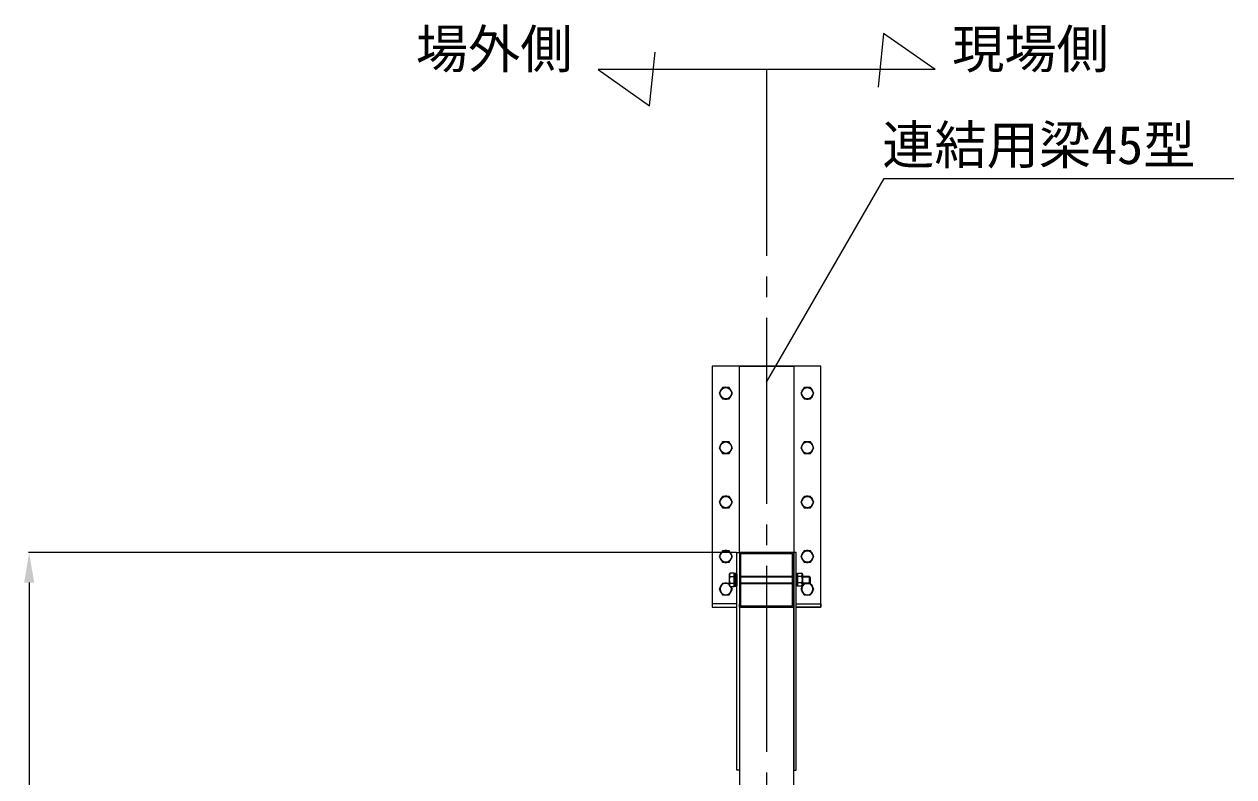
# Model space of a CAD drawing. Units: millimetres, scale not verified. Extents: x 54697 to 74822, y -14438 to 14438.
# Drawn here: x 67982 to 70207, y -7188 to -5804 of the extents above; entities that cross this region are included whole.
import ezdxf
from ezdxf.enums import TextEntityAlignment as Align

# ---------------------------------------------------------------- set-up
doc = ezdxf.new("R2010")
doc.units = ezdxf.units.MM
doc.header["$LTSCALE"] = 38
doc.linetypes.add('CHAIN2', pattern=[12, 9, -1, 1, -1])
for name, color, linetype, lineweight in [('0-6_ﾎﾞﾙﾄ類', 2, 'Continuous', 18), ('0-B_寸法', 3, 'Continuous', 18), ('1-4_通芯', 1, 'CHAIN2', 18), ('1-8_標準柱', 7, 'Continuous', 18), ('1-9_文字', 7, 'Continuous', 18), ('1-B_連結用梁45', 7, 'Continuous', 18)]:
    doc.layers.add(name, color=color, linetype=linetype, lineweight=lineweight)
doc.styles.add('ＭＳ ゴシック', font='')
doc.styles.get('ＭＳ ゴシック').set_extended_font_data('MS Gothic')

msp = doc.modelspace()

# ---------------------------------------------------------------- linework, layer by layer
at = {"layer": '0-6_ﾎﾞﾙﾄ類'}
for p, q in [((69278.61, -6815.01), (69280.23, -6813.39)), ((69278.61, -6815.01), (69278.61, -6836.01)), ((69280.23, -6819.45), (69287.61, -6819.45)), ((69287.61, -6825.51), (69290.61, -6824.7)), ((69287.61, -6826.29), (69290.61, -6825.51)), ((69299.7, -6818.49), (69395.1, -6818.49)), ((69299.7, -6819.69), (69395.1, -6819.69)), ((69411.57, -6819.12), (69404.19, -6819.12)), ((69413.19, -6814.68), (69411.57, -6813.06)), ((69413.19, -6814.68), (69413.19, -6835.68)), ((69413.19, -6818.49), (69425.61, -6818.49)), ((69413.19, -6819.69), (69426.81, -6819.69)), ((69425.61, -6818.49), (69425.61, -6832.5)), ((69425.61, -6818.49), (69427.59, -6820.5)), ((69427.59, -6820.5), (69427.59, -6830.49)), ((69278.61, -6836.01), (69280.23, -6837.63)), ((69280.23, -6831.57), (69287.61, -6831.57)), ((69299.7, -6831.3), (69395.1, -6831.3)), ((69299.7, -6832.5), (69395.1, -6832.5)), ((69411.57, -6831.24), (69404.19, -6831.24)), ((69413.19, -6835.68), (69411.57, -6837.3)), ((69413.19, -6831.3), (69426.81, -6831.3)), ((69413.19, -6832.5), (69425.61, -6832.5)), ((69425.61, -6832.5), (69427.59, -6830.49))]:
    msp.add_line(p, q, dxfattribs=at)
for points in [[(69266.34, -6471.99), (69260.28, -6482.49), (69266.34, -6492.99), (69278.46, -6492.99), (69284.52, -6482.49), (69278.46, -6471.99)], [(69416.34, -6471.99), (69410.28, -6482.49), (69416.34, -6492.99), (69428.46, -6492.99), (69434.52, -6482.49), (69428.46, -6471.99)], [(69266.34, -6572.01), (69260.28, -6582.51), (69266.34, -6593.01), (69278.46, -6593.01), (69284.52, -6582.51), (69278.46, -6572.01)], [(69416.34, -6572.01), (69410.28, -6582.51), (69416.34, -6593.01), (69428.46, -6593.01), (69434.52, -6582.51), (69428.46, -6572.01)], [(69266.34, -6672), (69260.28, -6682.5), (69266.34, -6693), (69278.46, -6693), (69284.52, -6682.5), (69278.46, -6672)], [(69416.34, -6672), (69410.28, -6682.5), (69416.34, -6693), (69428.46, -6693), (69434.52, -6682.5), (69428.46, -6672)], [(69266.34, -6771.99), (69260.28, -6782.49), (69266.34, -6792.99), (69278.46, -6792.99), (69284.52, -6782.49), (69278.46, -6771.99)], [(69416.34, -6771.99), (69410.28, -6782.49), (69416.34, -6792.99), (69428.46, -6792.99), (69434.52, -6782.49), (69428.46, -6771.99)], [(69290.61, -6836.85), (69290.61, -6814.14), (69287.61, -6814.14), (69287.61, -6836.85)], [(69290.61, -6836.49), (69290.61, -6814.5), (69292.89, -6814.5), (69292.89, -6836.49)], [(69404.19, -6814.17), (69404.19, -6836.19), (69401.91, -6836.19), (69401.91, -6814.17)]]:
    msp.add_lwpolyline(points, close=True, dxfattribs=at)
for points in [[(69280.23, -6837.63), (69287.61, -6837.63), (69287.61, -6813.39), (69280.23, -6813.39)], [(69411.57, -6837.3), (69404.19, -6837.3), (69404.19, -6813.06), (69411.57, -6813.06)], [(69278.61, -6832.23), (69278.46, -6831.99), (69266.34, -6831.99), (69260.28, -6842.49), (69266.34, -6852.99), (69278.46, -6852.99), (69284.52, -6842.49), (69281.7, -6837.63)], [(69416.04, -6832.5), (69410.28, -6842.49), (69416.34, -6852.99), (69428.46, -6852.99), (69434.52, -6842.49), (69428.46, -6831.99), (69426.09, -6831.99)]]:
    msp.add_lwpolyline(points, dxfattribs=at)
for centre in [(69272.4, -6482.49), (69422.4, -6482.49), (69272.4, -6582.51), (69422.4, -6582.51), (69272.4, -6682.5), (69422.4, -6682.5), (69272.4, -6782.49), (69422.4, -6782.49)]:
    msp.add_circle(centre, 10.5, dxfattribs=at)
for centre, radius, start, end in [((69272.4, -6482.49), 11.01, 72.659, 107.341), ((69422.4, -6482.49), 11.01, 72.659, 107.341), ((69272.4, -6482.49), 11.01, 132.659, 167.341), ((69272.4, -6482.49), 11.01, 192.659, 227.341), ((69272.4, -6482.49), 11.01, 252.659, 287.341), ((69272.4, -6482.49), 11.01, 12.659, 47.341), ((69272.4, -6482.49), 11.01, 312.659, 347.341), ((69422.4, -6482.49), 11.01, 132.659, 167.341), ((69422.4, -6482.49), 11.01, 192.659, 227.341), ((69422.4, -6482.49), 11.01, 252.659, 287.341), ((69422.4, -6482.49), 11.01, 12.659, 47.341), ((69422.4, -6482.49), 11.01, 312.659, 347.341), ((69272.4, -6582.51), 11.01, 132.659, 167.341), ((69272.4, -6582.51), 11.01, 72.659, 107.341), ((69272.4, -6582.51), 11.01, 12.659, 47.341), ((69422.4, -6582.51), 11.01, 132.659, 167.341), ((69422.4, -6582.51), 11.01, 72.659, 107.341), ((69422.4, -6582.51), 11.01, 12.659, 47.341), ((69272.4, -6582.51), 11.01, 192.659, 227.341), ((69272.4, -6582.51), 11.01, 252.659, 287.341), ((69272.4, -6582.51), 11.01, 312.659, 347.341), ((69422.4, -6582.51), 11.01, 192.659, 227.341), ((69422.4, -6582.51), 11.01, 252.659, 287.341), ((69422.4, -6582.51), 11.01, 312.659, 347.341), ((69272.4, -6682.5), 11.01, 72.659, 107.341), ((69422.4, -6682.5), 11.01, 72.659, 107.341), ((69272.4, -6682.5), 11.01, 132.659, 167.341), ((69272.4, -6682.5), 11.01, 192.659, 227.341), ((69272.4, -6682.5), 11.01, 252.659, 287.341), ((69272.4, -6682.5), 11.01, 12.659, 47.341), ((69272.4, -6682.5), 11.01, 312.659, 347.341), ((69422.4, -6682.5), 11.01, 132.659, 167.341), ((69422.4, -6682.5), 11.01, 192.659, 227.341), ((69422.4, -6682.5), 11.01, 252.659, 287.341), ((69422.4, -6682.5), 11.01, 12.659, 47.341), ((69422.4, -6682.5), 11.01, 312.659, 347.341), ((69272.4, -6782.49), 11.01, 132.659, 167.341), ((69272.4, -6782.49), 11.01, 72.659, 107.341), ((69272.4, -6782.49), 11.01, 12.659, 47.341), ((69422.4, -6782.49), 11.01, 132.659, 167.341), ((69422.4, -6782.49), 11.01, 72.659, 107.341), ((69422.4, -6782.49), 11.01, 12.659, 47.341), ((69272.4, -6782.49), 11.01, 192.659, 227.341), ((69272.4, -6782.49), 11.01, 252.659, 287.341), ((69272.4, -6782.49), 11.01, 312.659, 347.341), ((69422.4, -6782.49), 11.01, 192.659, 227.341), ((69422.4, -6782.49), 11.01, 252.659, 287.341), ((69422.4, -6782.49), 11.01, 312.659, 347.341), ((69290.73, -6825.51), 12.12, 150, 210), ((69283.26, -6816.42), 4.29, 135, 225), ((69408.54, -6816.09), 4.29, 315, 45), ((69401.07, -6825.18), 12.12, 330, 30), ((69272.4, -6842.49), 11.01, 132.659, 167.341), ((69272.4, -6842.49), 11.01, 192.659, 227.341), ((69272.4, -6842.49), 10.5, 53.809, 27.668), ((69272.4, -6842.49), 11.01, 72.659, 107.341), ((69283.26, -6834.6), 4.29, 135, 225), ((69272.4, -6842.49), 11.01, 312.659, 347.341), ((69272.4, -6842.49), 11.01, 12.659, 26.311), ((69408.54, -6834.27), 4.29, 315, 45), ((69422.4, -6842.49), 11.01, 132.659, 167.341), ((69422.4, -6842.49), 11.01, 192.659, 227.341), ((69422.4, -6842.49), 10.5, 107.753, 72.256), ((69422.4, -6842.49), 11.01, 12.659, 47.341), ((69422.4, -6842.49), 11.01, 312.659, 347.341), ((69272.4, -6842.49), 11.01, 252.659, 287.341), ((69422.4, -6842.49), 11.01, 252.659, 287.341)]:
    msp.add_arc(centre, radius, start, end, dxfattribs=at)
at = {"layer": '0-B_寸法'}
for p, q in [((69291.9, -6775.5), (67990.41, -6775.5)), ((67991.4, -6830.49), (67991.4, -11220.51))]:
    msp.add_line(p, q, dxfattribs=at)
at = {"layer": '0-B_寸法', "color": 91}
msp.add_solid([(67982.22, -6830.49), (67991.4, -6775.5), (68000.58, -6830.49)], dxfattribs=at)
at = {"layer": '1-4_通芯'}
msp.add_line((69347.4, -5887.5), (69347.4, -12780.96), dxfattribs=at)
at = {"layer": '1-8_標準柱'}
for points in [[(69292.89, -6775.5), (69297.39, -6775.5), (69297.39, -7175.49), (69292.89, -7175.49)], [(69401.91, -6775.5), (69397.41, -6775.5), (69397.41, -7175.49), (69401.91, -7175.49)]]:
    msp.add_lwpolyline(points, close=True, dxfattribs=at)
msp.add_lwpolyline([(69397.41, -7225.5), (69397.41, -6875.49), (69297.39, -6875.49), (69297.39, -7219.41)], dxfattribs=at)
at = {"layer": '1-9_文字'}
for p, q in [((69347.4, -6461.82), (69563.52, -6087.51)), ((69563.52, -6087.51), (69563.88, -6087.51)), ((69563.88, -6087.51), (70206.63, -6087.51))]:
    msp.add_line(p, q, dxfattribs=at)
for points in [[(69657.36, -5887.5), (69562.74, -5820.75), (69552.33, -5919.75)], [(69657.36, -5887.5), (69037.44, -5887.5), (69132.06, -5954.25), (69142.47, -5855.25)]]:
    msp.add_lwpolyline(points, dxfattribs=at)
at = {"layer": '1-B_連結用梁45'}
for p, q in [((69297.39, -6777.81), (69297.39, -6873.21)), ((69395.1, -6775.5), (69299.7, -6775.5)), ((69397.41, -6873.21), (69397.41, -6777.81)), ((69297.39, -6875.49), (69297.39, -6869.49)), ((69397.41, -6875.49), (69397.41, -6869.49)), ((69297.39, -6875.49), (69397.41, -6875.49)), ((69299.7, -6875.49), (69395.1, -6875.49))]:
    msp.add_line(p, q, dxfattribs=at)
for points in [[(69401.91, -6875.49), (69447.39, -6875.49), (69447.39, -6432.51), (69247.41, -6432.51), (69247.41, -6875.49), (69292.89, -6875.49)], [(69292.89, -6869.49), (69247.41, -6869.49), (69247.41, -6875.49), (69292.89, -6875.49)], [(69401.91, -6869.49), (69447.39, -6869.49), (69447.39, -6875.49), (69401.91, -6875.49)]]:
    msp.add_lwpolyline(points, dxfattribs=at)
for points in [[(69297.39, -6432.51), (69397.41, -6432.51), (69397.41, -6775.5), (69297.39, -6775.5)], [(69299.7, -6873.21), (69395.1, -6873.21), (69395.1, -6777.81), (69299.7, -6777.81)]]:
    msp.add_lwpolyline(points, close=True, dxfattribs=at)
for centre, start, end in [((69299.7, -6777.81), 90, 180), ((69395.1, -6777.81), 0, 90), ((69299.7, -6873.21), 180, 270), ((69395.1, -6873.21), 270, 0)]:
    msp.add_arc(centre, 2.31, start, end, dxfattribs=at)

# ---------------------------------------------------------------- texts
at = {"layer": '1-9_文字', "style": 'ＭＳ ゴシック'}
for s, p in [('場外側', (68702.52, -5905.77)), ('現場側', (69688.68, -5905.77)), ('連結用梁45型', (69560.19, -6082.11))]:
    msp.add_text(s, height=70.38, dxfattribs=at).set_placement(p, align=Align.BOTTOM_LEFT)

doc.saveas('drawing.dxf')
